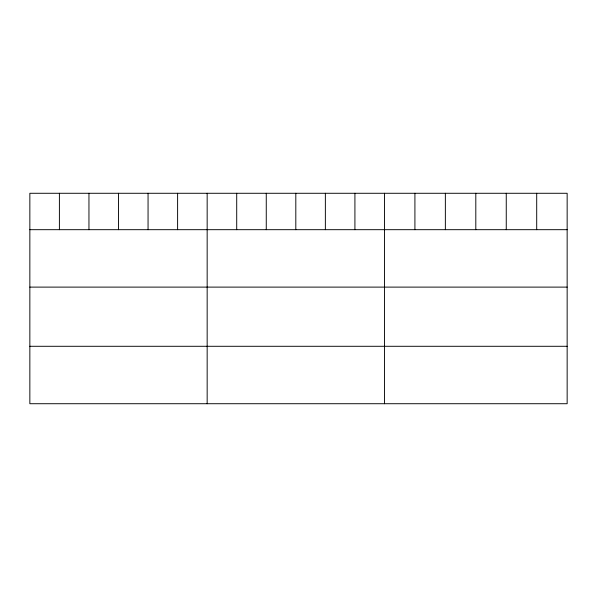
<?xml version="1.0" encoding="UTF-8"?>
<svg xmlns="http://www.w3.org/2000/svg" width="597" height="597" viewBox="0 0 597 597"><rect width="100%" height="100%" fill="white"/><g stroke="black" fill="none" stroke-linecap="round" stroke-linejoin="round"><path stroke-width="0.9" d="M567.15 229.681L567.15 403.721L29.85 403.721L29.85 193.279L567.15 193.279L567.15 229.681L29.85 229.681M29.85 287.112L567.15 287.112M29.85 346.29L567.15 346.29M536.703 193.279L536.703 229.681M506.256 193.279L506.256 229.681M475.809 193.279L475.809 229.681M445.362 193.279L445.362 229.681M414.915 193.279L414.915 229.681M384.468 193.279L384.468 403.721M354.916 193.279L354.916 229.681M325.365 193.279L325.365 229.681M295.813 193.279L295.813 229.681M266.262 193.279L266.262 229.681M236.71 193.279L236.71 229.681M207.159 193.279L207.159 403.721M177.607 193.279L177.607 229.681M148.056 193.279L148.056 229.681M118.505 193.279L118.505 229.681M88.953 193.279L88.953 229.681M59.401 193.279L59.401 229.681"/></g></svg>
